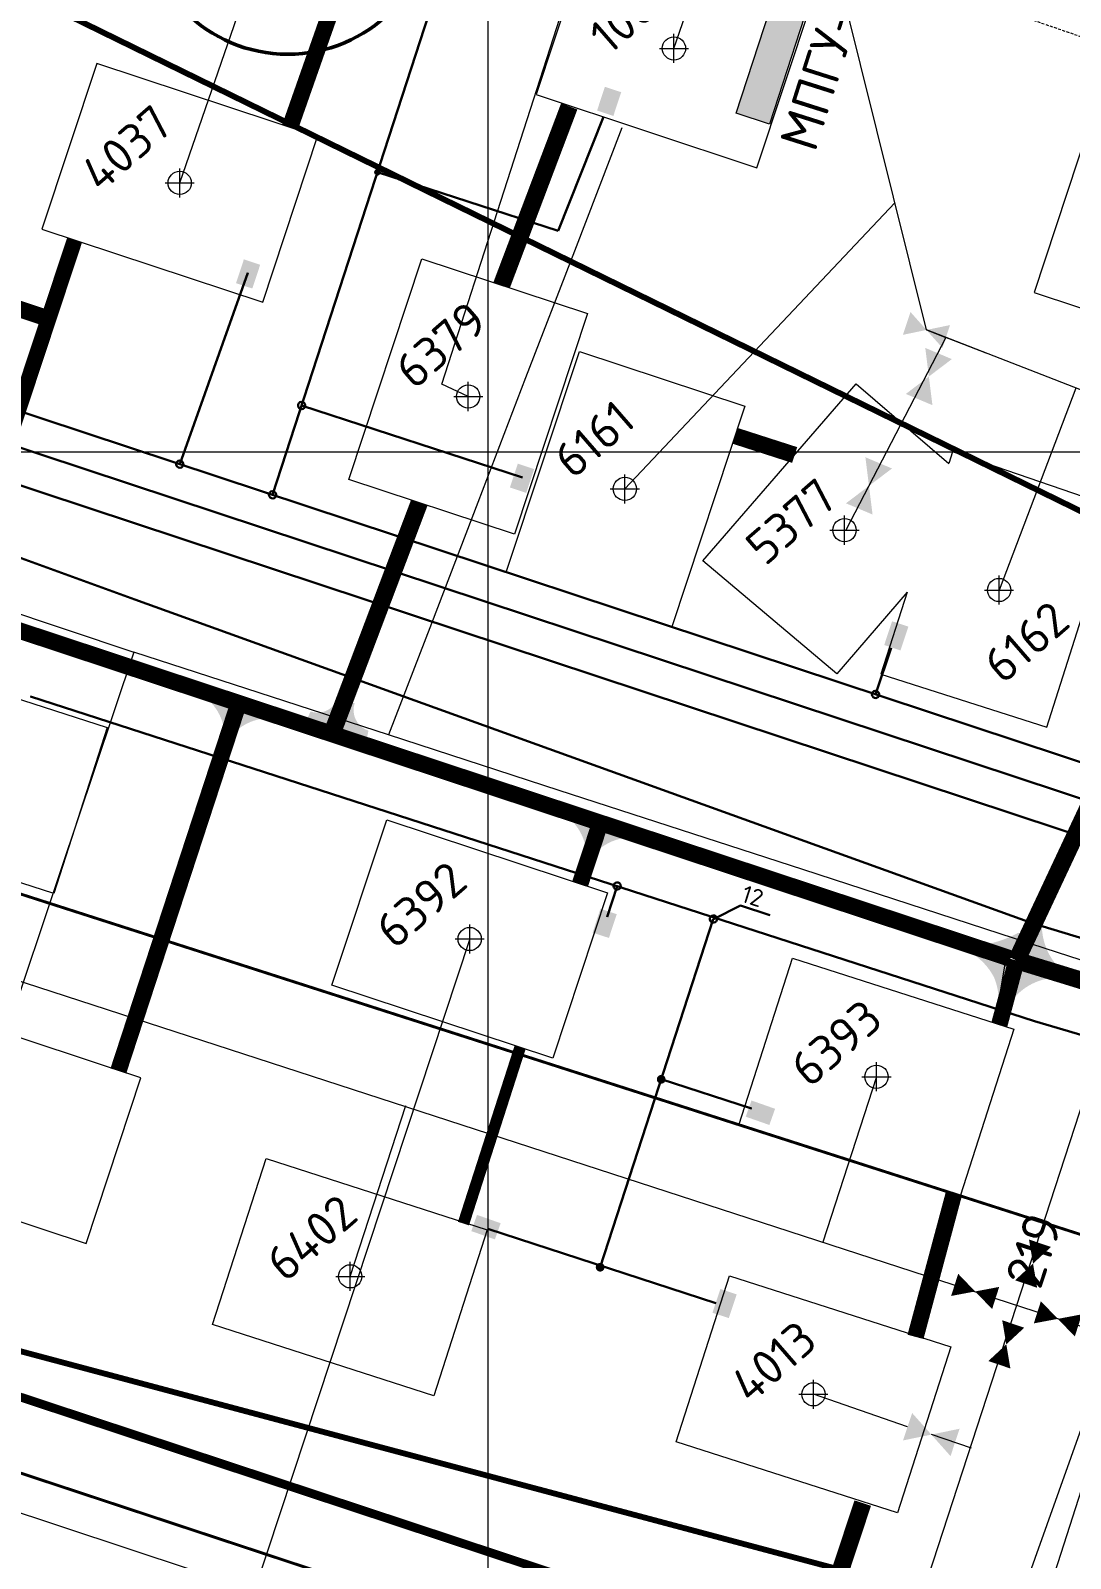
# Model space of a CAD drawing. Header units: millimetres. Extents: x 519 to 9564855, y -810 to 5021775.
# Drawn here: x 9524843 to 9525201, y 4999619 to 5000145 of the extents above; entities that cross this region are included whole.
import ezdxf

# ---------------------------------------------------------------- set-up
doc = ezdxf.new("R2010")
doc.units = ezdxf.units.MM
doc.header["$LTSCALE"] = 2
doc.header["$MEASUREMENT"] = 0
doc.header["$PDMODE"] = 2
doc.header["$PDSIZE"] = 5
for name, pattern in [('1', [0]), ('92051501$0$DASHED', [0.75, 0.5, -0.25]), ('92051501$0$GROUND1', [60, 50, -10]), ('92051501$0$GROUND2', [35, 25, -10]), ('DASHED2', [9.525, 6.35, -3.175])]:
    doc.linetypes.add(name, pattern=pattern)
for name, color, linetype in [('Existing roads', 41, 'Continuous'), ('GRID_PULKOVO', 7, 'Continuous'), ('new 100 wells', 131, 'Continuous'), ('OilColl&Flowlines', 3, 'Continuous'), ('ROAD_FIELD', 255, '92051501$0$GROUND2'), ('МГ-земельный участок', 7, 'Continuous'), ('Скважины  2018 года', 7, 'Continuous'), ('Скважины 2017г', 221, 'Continuous'), ('Скважины 2019г.', 241, 'Continuous'), ('Скважины на 2013 год.', 21, '1'), ('Скважины на 2014 год', 70, 'Continuous'), ('Скважины на 2015 год', 7, 'Continuous')]:
    doc.layers.add(name, color=color, linetype=linetype)
for name, color, linetype, lineweight in [('Stage 11.Object 2.Frame&Text', 26, 'Continuous', 53), ('WELLS(drilled after 2000y)', 6, 'Continuous', 40), ('Новый водовод', 5, 'g_122_vpr', 30), ('проект..газ', 40, 'Continuous', 30), ('Скважины на 2026', 222, 'Continuous', 50), ('Электро', 1, 'Continuous', 30), ('Электроснаб', 1, 'Continuous', 18), ('Электроснабжене', 1, 'Continuous', 18)]:
    doc.layers.add(name, color=color, linetype=linetype, lineweight=lineweight)
doc.styles.add('92051501$0$STANDARD', font='simplex.shx')
doc.styles.add('Elect', font='isocpeur.ttf')
doc.styles.add('Line_GUGK', font='')
doc.styles.get("Standard").update_dxf_attribs({"font": 'isocpeur.ttf', "width": 0.5})
doc.styles.get('Line_GUGK').set_extended_font_data('Bm431', italic=True)
doc.linetypes.add('g_122_vpr', pattern='A,2,-2,3,-0.6,["Впр",Line_GUGK,S=2,R=0,X=0,Y=-1],-6.4,3,-2,8,-2,8,-2,6', length=45)
doc.linetypes.add('GAS_LINE', pattern='A,0.5,-0.2,["G",92051501$0$STANDARD,S=0.1,R=0,X=-0.1,Y=-0.05],-0.05', length=0.75)
doc.linetypes.add('WTR_LINE', pattern='A,0.5,-0.2,["W",92051501$0$STANDARD,S=0.1,R=0,X=-0.1,Y=-0.05],-0.05', length=0.75)

# ---------------------------------------------------------------- blocks, each defined once
blk = doc.blocks.new('92051501$0$VALVE')
at = {"layer": 'OilColl&Flowlines'}
for points in [[(-5.97, -3.45), (-5.97, 3.45), (0, 0)], [(5.97, -3.45), (0, 0), (5.97, 3.45)]]:
    blk.add_solid(points, dxfattribs=at)

msp = doc.modelspace()

# ---------------------------------------------------------------- hatches: boundary and pattern name
at = {"linetype": 'ByBlock', "lineweight": 0, "ltscale": 80}
msp.add_hatch(color=1, dxfattribs=at).paths.add_polyline_path([(9525110.52856, 5000154.41395), (9525099.04367, 5000158.14562), (9525085.53325, 5000116.56484), (9525097.01815, 5000112.83317)])
at = {"layer": 'Existing roads', "linetype": 'ByBlock', "lineweight": 0}
h = msp.add_hatch(color=256, dxfattribs=at)
h.paths.add_polyline_path([(9524951.34718, 4999914.51155), (9524948.5018, 4999915.45303, -0.414213563), (9524939.02546, 4999910.68868), (9524937.77852, 4999907.96253), (9524948.05457, 4999904.5619)])
h.paths.add_polyline_path([(9524954.19807, 4999913.56824), (9524951.34718, 4999914.51155), (9524948.05457, 4999904.5619), (9524958.35749, 4999901.15239), (9524958.96243, 4999904.0919, -0.414213562)])
at = {"layer": 'Existing roads', "lineweight": 0}
h = msp.add_hatch(color=256, dxfattribs=at)
h.paths.add_polyline_path([(9524910.91209, 4999903.63287), (9524909.32485, 4999904.22963, 0.155118741), (9524904.7922, 4999913.76664), (9524913.34779, 4999911.0135)])
h.paths.add_polyline_path([(9524912.43779, 4999903.05924), (9524910.91209, 4999903.63287), (9524913.34779, 4999911.0135), (9524922.14373, 4999908.18302, 0.161550784)])
h = msp.add_hatch(color=256, dxfattribs=at)
h.paths.add_polyline_path([(9525035.44126, 4999862.56091), (9525033.85402, 4999863.15767, 0.155118741), (9525029.32137, 4999872.69468), (9525037.87697, 4999869.94154)])
h.paths.add_polyline_path([(9525036.96697, 4999861.98728), (9525035.44126, 4999862.56091), (9525037.87697, 4999869.94154), (9525046.6729, 4999867.11106, 0.161550784)])
at = {"layer": 'Existing roads', "linetype": 'ByBlock', "lineweight": 0}
h = msp.add_hatch(color=256, dxfattribs=at)
h.paths.add_polyline_path([(9525184.25164, 4999825.89115), (9525194.19602, 4999822.11447), (9525195.12444, 4999824.22013, -0.162554839), (9525190.71537, 4999836.94201)])
h.paths.add_polyline_path([(9525178.09331, 4999815.36241, -0.241101077), (9525193.29945, 4999820.08107), (9525194.19602, 4999822.11447), (9525184.25164, 4999825.89115)])
h = msp.add_hatch(color=256, dxfattribs=at)
h.paths.add_polyline_path([(9525180.67715, 4999826.80481), (9525184.41365, 4999833.92578), (9525182.56843, 4999834.53633, -0.13849005), (9525163.25308, 4999829.99447), (9525172.36309, 4999826.39613), (9525178.98216, 4999824.20569)])
h.paths.add_polyline_path([(9525177.28716, 4999821.60658), (9525178.76227, 4999823.86852), (9525172.36309, 4999826.39613), (9525166.78313, 4999828.24269, -0.22962465), (9525175.81332, 4999812.75302)])
at = {"layer": 'Existing roads', "lineweight": 0}
h = msp.add_hatch(color=256, dxfattribs=at)
h.paths.add_polyline_path([(9525186.55963, 4999821.91821), (9525183.76631, 4999822.95124), (9525171.53645, 4999826.55007), (9525165.81312, 4999827.88769, -0.22962465), (9525176.19883, 4999813.27224), (9525181.17428, 4999812.10962, -0.06872565), (9525185.22701, 4999815.72581), (9525185.11857, 4999815.75115)])
h.paths.add_polyline_path([(9525194.42769, 4999819.00841), (9525186.55963, 4999821.91821), (9525185.11857, 4999815.75115), (9525185.22701, 4999815.72581, -0.124944049)])
at = {"layer": 'Электро'}
for points in [[(9525037.63337, 5000117.50459), (9525043.2456, 5000115.6476), (9525045.95283, 5000123.82946), (9525040.34059, 5000125.68645)], [(9524913.37612, 5000058.11005), (9524918.98835, 5000056.25306), (9524921.69558, 5000064.43492), (9524916.08335, 5000066.2919)], [(9525007.65465, 4999987.79185), (9525013.26688, 4999985.93487), (9525015.97411, 4999994.11673), (9525010.36188, 4999995.97371)], [(9525136.46619, 4999933.56848), (9525142.07842, 4999931.71149), (9525144.78565, 4999939.89335), (9525139.17342, 4999941.75034)], [(9525077.37594, 4999703.77478), (9525082.98817, 4999701.91779), (9525085.6954, 4999710.09965), (9525080.08317, 4999711.95664)]]:
    msp.add_hatch(color=256, dxfattribs=at).paths.add_polyline_path(points)
at = {"layer": 'Электро', "ltscale": 0.5}
for points in [[(9525036.10318, 4999834.61348), (9525041.71542, 4999832.75649), (9525044.42265, 4999840.93835), (9525038.81041, 4999842.79534)], [(9525096.94357, 4999768.38849), (9525098.90856, 4999773.96382), (9525090.7805, 4999776.82851), (9525088.8155, 4999771.25318)], [(9525002.4816, 4999729.0115), (9525004.44659, 4999734.58684), (9524996.31853, 4999737.45152), (9524994.35354, 4999731.87619)]]:
    msp.add_hatch(color=256, dxfattribs=at).paths.add_polyline_path(points)
at = {"layer": 'Электроснаб', "linetype": 'ByBlock', "lineweight": 0}
for points in [[(9525037.63337, 5000117.50459), (9525043.2456, 5000115.6476), (9525045.95283, 5000123.82946), (9525040.34059, 5000125.68645)], [(9524913.37612, 5000058.11005), (9524918.98835, 5000056.25306), (9524921.69558, 5000064.43492), (9524916.08335, 5000066.2919)], [(9525007.65465, 4999987.79185), (9525013.26688, 4999985.93487), (9525015.97411, 4999994.11673), (9525010.36188, 4999995.97371)], [(9525136.46619, 4999933.56848), (9525142.07842, 4999931.71149), (9525144.78565, 4999939.89335), (9525139.17342, 4999941.75034)], [(9525077.37594, 4999703.77478), (9525082.98817, 4999701.91779), (9525085.6954, 4999710.09965), (9525080.08317, 4999711.95664)]]:
    msp.add_hatch(color=1, dxfattribs=at).paths.add_polyline_path(points)
at = {"layer": 'Электроснаб', "linetype": 'ByBlock', "lineweight": 0, "ltscale": 0.5}
for points in [[(9525036.10318, 4999834.61348), (9525041.71542, 4999832.75649), (9525044.42265, 4999840.93835), (9525038.81041, 4999842.79534)], [(9525096.94357, 4999768.38849), (9525098.90856, 4999773.96382), (9525090.7805, 4999776.82851), (9525088.8155, 4999771.25318)], [(9525002.4816, 4999729.0115), (9525004.44659, 4999734.58684), (9524996.31853, 4999737.45152), (9524994.35354, 4999731.87619)]]:
    msp.add_hatch(color=1, dxfattribs=at).paths.add_polyline_path(points)
at = {"layer": 'Электроснабжене', "linetype": 'ByBlock', "lineweight": 0}
for points in [[(9525037.63337, 5000117.50459), (9525043.2456, 5000115.6476), (9525045.95283, 5000123.82946), (9525040.34059, 5000125.68645)], [(9524913.37612, 5000058.11005), (9524918.98835, 5000056.25306), (9524921.69558, 5000064.43492), (9524916.08335, 5000066.2919)], [(9525007.65465, 4999987.79185), (9525013.26688, 4999985.93487), (9525015.97411, 4999994.11673), (9525010.36188, 4999995.97371)], [(9525136.46619, 4999933.56848), (9525142.07842, 4999931.71149), (9525144.78565, 4999939.89335), (9525139.17342, 4999941.75034)], [(9525077.37594, 4999703.77478), (9525082.98817, 4999701.91779), (9525085.6954, 4999710.09965), (9525080.08317, 4999711.95664)]]:
    msp.add_hatch(color=1, dxfattribs=at).paths.add_polyline_path(points)
at = {"layer": 'Электроснабжене', "linetype": 'ByBlock', "lineweight": 0, "ltscale": 0.5}
for points in [[(9525036.10318, 4999834.61348), (9525041.71542, 4999832.75649), (9525044.42265, 4999840.93835), (9525038.81041, 4999842.79534)], [(9525096.94357, 4999768.38849), (9525098.90856, 4999773.96382), (9525090.7805, 4999776.82851), (9525088.8155, 4999771.25318)], [(9525002.4816, 4999729.0115), (9525004.44659, 4999734.58684), (9524996.31853, 4999737.45152), (9524994.35354, 4999731.87619)]]:
    msp.add_hatch(color=1, dxfattribs=at).paths.add_polyline_path(points)

# ---------------------------------------------------------------- linework, layer by layer
at = {"color": 4, "linetype": 'GAS_LINE', "lineweight": 0, "ltscale": 20}
for p, q in [((9525046.177, 5000111.508, 0.66), (9525029.825, 5000069.168, 0.444)), ((9525029.825, 5000069.168, 0.444), (9525013.056, 5000025.551, 0.406)), ((9525013.056, 5000025.551, 0.406), (9524996.645, 4999982.587, -0.662)), ((9524996.645, 4999982.587, -0.662), (9524980.704, 4999940.945, -0.629)), ((9524980.704, 4999940.945, -0.629), (9524965.901, 4999902.616, 0.73)), ((9524878.245, 4999931.06, 0.399), (9524864.79, 4999891.047, 0.27)), ((9524921.291, 4999917.087, 0.732), (9524878.245, 4999931.06, 0.399)), ((9524965.901, 4999902.616, 0.73), (9524921.291, 4999917.087, 0.732)), ((9525024.625, 4999883.548, 0.395), (9524965.901, 4999902.616, 0.73)), ((9524864.79, 4999891.047, 0.27), (9524852.965, 4999855.849, 0.506)), ((9525108.488, 4999856.28, 0.077), (9525024.625, 4999883.548, 0.395)), ((9524852.965, 4999855.849, 0.506), (9524834.463, 4999800.585, 0.82)), ((9525191.816, 4999829.139, 0.173), (9525108.488, 4999856.28, 0.077)), ((9525248.628, 4999810.696, 0.787), (9525191.816, 4999829.139, 0.173))]:
    msp.add_line(p, q, dxfattribs=at)
at = {"color": 1, "linetype": 'ByBlock', "lineweight": 0, "ltscale": 80}
msp.add_lwpolyline([(9525110.52856, 5000154.41395), (9525097.01815, 5000112.83317), (9525085.53325, 5000116.56484), (9525099.04367, 5000158.14562)], close=True, dxfattribs=at)
at = {"layer": 'Existing roads', "lineweight": 0}
for p, q in [((9525243.64271, 4999949.35332), (9525196.8353, 4999860.71141)), ((9525177.83273, 4999823.03578), (9525181.22272, 4999828.23401))]:
    msp.add_line(p, q, dxfattribs=at)
at = {"layer": 'Existing roads', "linetype": 'ByBlock', "lineweight": 0}
for p, q in [((9525181.22272, 4999828.23401), (9525177.83273, 4999823.03578)), ((9525177.83273, 4999823.03578), (9525176.35889, 4999814.18222))]:
    msp.add_line(p, q, dxfattribs=at)
at = {"layer": 'Existing roads', "lineweight": 0, "const_width": 5.7, "flags": 128}
for points in [[(9524949.22279, 5000160.96633), (9524931.92419, 5000111.66373)], [(9525179.39941, 4999825.82765), (9524430.61292, 5000073.65214)], [(9524794.60387, 5000063.83081), (9524848.86974, 5000045.87989)], [(9524872.87732, 4999786.98292), (9524914.2959, 4999913.56848)], [(9525038.75015, 4999872.37808), (9525031.828, 4999851.44839)], [(9525182, 4999825), (9525176.07198, 4999802.91888)], [(9525160.49633, 4999744.90156), (9525147.22776, 4999695.47783)]]:
    msp.add_lwpolyline(points, dxfattribs=at)
at = {"layer": 'Existing roads', "linetype": 'ByBlock', "lineweight": 0, "flags": 128}
for points, const_width in [([(9525004.78567, 5000057.41987), (9525028.0593, 5000118.93696)], 6), ([(9525084.94494, 5000005.62735), (9525105.64604, 4999998.95895)], 5.7), ([(9524946.34913, 4999902.95988), (9524976.4651, 4999982.5627)], 6), ([(9525182, 4999825), (9525240.98985, 4999950.75416)], 6), ([(9525182, 4999825), (9525417.10079, 4999752.88457)], 6), ([(9525129.07201, 4999638.26093), (9525007.002, 4999269.33741)], 6)]:
    msp.add_lwpolyline(points, dxfattribs=dict(at, const_width=const_width))
at = {"layer": 'Existing roads', "lineweight": 0, "const_width": 5.4}
msp.add_lwpolyline([(9524857.82907, 5000072.95615), (9524815.86818, 4999946.14492)], dxfattribs=at)
at = {"layer": 'GRID_PULKOVO', "lineweight": 0}
for p, q in [((9525000, 5011000), (9525000, 4992000)), ((9519000, 5000000), (9533000, 5000000))]:
    msp.add_line(p, q, dxfattribs=at)
at = {"layer": 'new 100 wells', "color": 0, "linetype": 'ByBlock', "lineweight": 0}
for points in [[(9524846.58202, 5000076.67759), (9524922.56254, 5000051.53701), (9524941.41798, 5000108.52241), (9524865.43745, 5000133.66299)], [(9524785.78202, 4999752.77759), (9524861.76254, 4999727.63701), (9524880.61798, 4999784.62241), (9524804.63745, 4999809.76299)]]:
    msp.add_lwpolyline(points, close=True, dxfattribs=at)
msp.add_circle((9524894, 5000092.6), 4, dxfattribs=at)
at = {"layer": 'new 100 wells', "color": 0, "linetype": 'ByBlock', "lineweight": 0, "ltscale": 80}
msp.add_point((9524894, 5000092.6), dxfattribs=at)
at = {"layer": 'OilColl&Flowlines', "lineweight": 0}
for p, q in [((9524894, 5000092.6), (9524942.04012, 5000231.98889)), ((9524984.18017, 5000023.36885), (9525040.84932, 5000199.21895)), ((9525111.75628, 4999544.61351), (9524175.86766, 4999854.2821))]:
    msp.add_line(p, q, dxfattribs=at)
at = {"layer": 'OilColl&Flowlines', "color": 3, "linetype": '92051501$0$DASHED', "lineweight": 0}
msp.add_line((9524941.01392, 5000233.60713), (9525327.26151, 5000100.56461), dxfattribs=at)
at = {"layer": 'OilColl&Flowlines', "linetype": 'ByBlock', "lineweight": 0}
for p, q in [((9525064.1, 5000138.9), (9525079.8174, 5000184.50421)), ((9525151, 5000042), (9525119, 5000171)), ((9525265.83318, 4999997.39538), (9525151, 5000042)), ((9525151, 5000042), (9525157.71147, 5000039.39307)), ((9525151, 5000042), (9525171.41407, 5000034.07057)), ((9525157.71147, 5000039.39307), (9525123.30572, 4999973.07143)), ((9524993.3, 5000019.1), (9524984.18017, 5000023.36885)), ((9525202.40111, 5000021.96783), (9525176, 4999952.5)), ((9525240.58804, 4999886.26966, 0), (9525121.53092, 4999520.7496)), ((9525144.51601, 4999664.54746), (9525112.1, 4999675.7)), ((9525166.45129, 4999657.2157), (9525152.68135, 4999661.84569))]:
    msp.add_line(p, q, dxfattribs=at)
at = {"layer": 'OilColl&Flowlines', "color": 82, "lineweight": 0}
msp.add_line((9524626.5957, 4999886.98255), (9525895.68308, 4999474.31651), dxfattribs=at)
at = {"layer": 'OilColl&Flowlines', "color": 3, "lineweight": 0}
msp.add_line((9524626.5957, 4999886.98255), (9525895.68308, 4999474.31651), dxfattribs=at)
at = {"layer": 'OilColl&Flowlines', "color": 6, "linetype": 'ByBlock', "lineweight": 0}
for points in [[(9525190.0708, 4999727.69646, 8, 0, 0), (9525187.69029, 4999720.68462, 0, 8, 0), (9525185.30795, 4999713.66736, 8, 8, 0)], [(9525180.86637, 4999699.9045, 8, 0, 0), (9525178.48586, 4999692.89266, 0, 8, 0), (9525176.10352, 4999685.8754, 8, 8, 0)]]:
    msp.add_lwpolyline(points, format="xyseb", dxfattribs=at)
at = {"layer": 'OilColl&Flowlines', "color": 3, "linetype": 'ByBlock', "lineweight": 0}
for points in [[(9525190.0708, 4999727.69646, 8, 0, 0), (9525187.69029, 4999720.68462, 0, 8, 0), (9525185.30795, 4999713.66736, 8, 8, 0)], [(9525180.86637, 4999699.9045, 8, 0, 0), (9525178.48586, 4999692.89266, 0, 8, 0), (9525176.10352, 4999685.8754, 8, 8, 0)]]:
    msp.add_lwpolyline(points, format="xyseb", dxfattribs=at)
at = {"layer": 'OilColl&Flowlines', "color": 6, "lineweight": 0}
for points in [[(9525174.8195, 4999708.85171, 8, 0, 0), (9525167.76607, 4999711.10601, 0, 8, 0), (9525160.70719, 4999713.36206, 8, 8, 0)], [(9525203.2798, 4999699.41838, 8, 0, 0), (9525196.22637, 4999701.67269, 0, 8, 0), (9525189.16749, 4999703.92874, 8, 8, 0)]]:
    msp.add_lwpolyline(points, format="xyseb", dxfattribs=at)
at = {"layer": 'OilColl&Flowlines', "color": 3, "lineweight": 0}
for points in [[(9525174.8195, 4999708.85171, 8, 0, 0), (9525167.76607, 4999711.10601, 0, 8, 0), (9525160.70719, 4999713.36206, 8, 8, 0)], [(9525203.2798, 4999699.41838, 8, 0, 0), (9525196.22637, 4999701.67269, 0, 8, 0), (9525189.16749, 4999703.92874, 8, 8, 0)]]:
    msp.add_lwpolyline(points, format="xyseb", dxfattribs=at)
at = {"layer": 'OilColl&Flowlines', "lineweight": 0}
for points in [[(9525150.59433, 5000035.82689), (9525159.74407, 5000031.96528), (9525151.82495, 5000025.97218)], [(9525143.90583, 5000019.97907), (9525151.82495, 5000025.97218), (9525153.05557, 5000016.11746)], [(9525129.99422, 4999998.1913), (9525139.14397, 4999994.32969), (9525131.22484, 4999988.33658)], [(9525123.30572, 4999982.34348), (9525131.22484, 4999988.33658), (9525132.45547, 4999978.48187)]]:
    msp.add_solid(points, dxfattribs=at)
at = {"layer": 'OilColl&Flowlines', "linetype": 'ByBlock', "lineweight": 0}
for points in [[(9525142.95614, 4999659.83319), (9525146.07587, 4999669.26172), (9525152.68135, 4999661.84569)], [(9525159.28683, 4999654.42966), (9525152.68135, 4999661.84569), (9525162.40656, 4999663.85819)]]:
    msp.add_solid(points, dxfattribs=at)
at = {"layer": 'ROAD_FIELD', "linetype": '92051501$0$GROUND1', "lineweight": 0}
msp.add_lwpolyline([(9523677.33764, 4995814.53179), (9523779.5692, 4996012.42397), (9523991.837, 4996331.555), (9524095.437, 4996504.555), (9524346.537, 4996948.955), (9524458.337, 4997198.555), (9524536.637, 4997429.155), (9524631.237, 4997756.455), (9524742.837, 4998101.955), (9524802.21631, 4998263.4501), (9524977.31895, 4998658.98382), (9525070.237, 4998931.055), (9525201.337, 4999233.755), (9525235.8427, 4999319.26134), (9525202.937, 4999426.855), (9525184.737, 4999499.955), (9525171.237, 4999571.455), (9525219.837, 4999707.255), (9525214.6934, 4999831.36774)], dxfattribs=at)
at = {"layer": 'WELLS(drilled after 2000y)', "color": 0, "linetype": 'ByBlock', "lineweight": 0}
for p, q in [((9525074.07953, 4999962.54981), (9525126.86765, 5000023.43618)), ((9525126.86765, 5000023.43618), (9525158.70052, 4999996.0538)), ((9525144.38934, 4999951.76192), (9525120.18195, 4999923.62008))]:
    msp.add_line(p, q, dxfattribs=at)
at = {"layer": 'WELLS(drilled after 2000y)', "color": 0, "linetype": 'ByBlock', "lineweight": 0, "ltscale": 50}
msp.add_line((9525120.18195, 4999923.62008), (9525074.07953, 4999962.54981), dxfattribs=at)
at = {"layer": 'WELLS(drilled after 2000y)', "color": 0, "linetype": 'ByBlock', "lineweight": 0}
msp.add_lwpolyline([(9525016.68539, 5000122.97759), (9525092.66591, 5000097.83701), (9525111.52135, 5000154.82241), (9525035.54082, 5000179.96299)], close=True, dxfattribs=at)
at = {"layer": 'WELLS(drilled after 2000y)', "color": 0, "linetype": 'ByBlock', "lineweight": 0, "ltscale": 5}
msp.add_lwpolyline([(9525159.36813, 4999692.01215), (9525140.99912, 4999634.89316), (9525064.84046, 4999659.38517), (9525083.20947, 4999716.50416), (9525159.36813, 4999692.01215)], dxfattribs=at)
at = {"layer": 'WELLS(drilled after 2000y)', "color": 0, "linetype": 'ByBlock', "lineweight": 0}
for centre in [(9525064.1, 5000138.9), (9525122.8, 4999973.1), (9525112.1, 4999675.7)]:
    msp.add_circle(centre, 4, dxfattribs=at)
at = {"layer": 'WELLS(drilled after 2000y)', "color": 0, "linetype": 'ByBlock', "lineweight": 0, "ltscale": 80}
for p in [(9525064.1, 5000138.9), (9525122.8, 4999973.1), (9525112.1, 4999675.7)]:
    msp.add_point(p, dxfattribs=at)
at = {"layer": 'МГ-земельный участок', "color": 0, "linetype": 'DASHED2', "lineweight": 25, "ltscale": 5, "const_width": 2}
msp.add_lwpolyline([(9522167.80801, 4999999.48247), (9521654, 5002362), (9522840, 5002532), (9525642, 5002155), (9528521, 5002235), (9531281, 5003464), (9533105, 5001043), (9546614, 4998215), (9544978, 4995525), (9543652, 4996420), (9539605, 4995735), (9529554.6705, 4998798.09585), (9529554.71722, 4998845.23995), (9529525.402, 4998845.269), (9529525.36994, 4998882.97318), (9529309.91997, 4998882.84552), (9526935, 5000017), (9526935, 4999132), (9522906, 5001105), (9522683.367, 5000265.06642), (9522496, 5000315)], close=True, dxfattribs=at)
at = {"layer": 'МГ-земельный участок', "color": 34, "linetype": 'DASHED2', "lineweight": 25, "ltscale": 5, "const_width": 2}
msp.add_lwpolyline([(9522271, 4999525), (9527884, 4997830), (9530104, 4997995), (9529358.40073, 4998522.43877), (9528467.29836, 4998113.15535), (9526935, 4999132), (9522496, 5000315), (9522167.80801, 4999999.48247)], close=True, dxfattribs=at)
at = {"layer": 'Новый водовод', "color": 5, "linetype": 'WTR_LINE', "lineweight": 0, "ltscale": 40}
for points, const_width in [([(9524314.11, 5000356), (9524162.76, 4999898.57), (9526008.05, 4999288)], 3), ([(9524624.28, 4999719.73), (9525832.5, 4999319.95), (9525840.3, 4999343.5), (9525894.08637, 4999509.06696), (9524678.78862, 4999899.41686)], 1)]:
    msp.add_lwpolyline(points, dxfattribs=dict(at, const_width=const_width))
at = {"layer": 'проект..газ', "color": 4, "linetype": 'GAS_LINE', "lineweight": 0, "ltscale": 20}
msp.add_line((9524161.812, 5000171.111, -0.133), (9524878.245, 4999931.06, 0.399), dxfattribs=at)
at = {"layer": 'Скважины  2018 года', "color": 3, "lineweight": 0, "ltscale": 5}
msp.add_line((9524952.7, 4999716.3), (9524971.8079, 4999775.06326), dxfattribs=at)
at = {"layer": 'Скважины  2018 года', "color": 0, "linetype": 'ByBlock', "lineweight": 0}
msp.add_lwpolyline([(9524999.86813, 4999732.31215), (9524981.49912, 4999675.19316), (9524905.34046, 4999699.68517), (9524923.70947, 4999756.80416), (9524999.86813, 4999732.31215)], dxfattribs=at)
msp.add_circle((9524952.7, 4999716.3), 4, dxfattribs=at)
at = {"layer": 'Скважины 2017г', "color": 0, "linetype": 'ByBlock', "lineweight": 0}
msp.add_lwpolyline([(9525286.76813, 4999637.61215), (9525268.39912, 4999580.49316), (9525192.24046, 4999604.98517), (9525210.60947, 4999662.10416), (9525286.76813, 4999637.61215)], dxfattribs=at)
at = {"layer": 'Скважины 2019г.', "color": 0, "linetype": 'ByBlock', "lineweight": 0}
msp.add_lwpolyline([(9524869.06813, 4999905.21215), (9524850.69912, 4999848.09316), (9524774.54046, 4999872.58517), (9524792.90947, 4999929.70416), (9524869.06813, 4999905.21215)], dxfattribs=at)
msp.add_point((9524952.7, 4999716.3), dxfattribs=at)
at = {"layer": 'Скважины на 2013 год.', "color": 3, "linetype": 'ByBlock', "lineweight": 0, "ltscale": 5}
for p, q in [((9525140.13615, 5000085.79488), (9525047.2, 4999987.3)), ((9524993.8, 4999832.4), (9524919.69099, 4999608.14543))]:
    msp.add_line(p, q, dxfattribs=at)
at = {"layer": 'Скважины на 2014 год', "color": 0, "linetype": 'ByBlock', "lineweight": 0}
for points in [[(9525213.15657, 5000109.80519), (9525206.93745, 5000111.86299), (9525188.08202, 5000054.87759), (9525264.06255, 5000029.73701), (9525264.74343, 5000031.79481)], [(9525009.22241, 4999971.68202), (9524952.23701, 4999990.53745), (9524977.37759, 5000066.51798), (9525034.36299, 5000047.66255), (9525009.22241, 4999971.68202)], [(9524946.38202, 4999816.47759), (9524965.23745, 4999873.46299), (9525041.21798, 4999848.32241), (9525022.36255, 4999791.33701), (9524946.38202, 4999816.47759)]]:
    msp.add_lwpolyline(points, dxfattribs=at)
at = {"layer": 'Скважины на 2014 год', "color": 9, "linetype": 'ByBlock', "lineweight": 0, "ltscale": 5, "const_width": 4}
msp.add_lwpolyline([(9525011.14444, 4999795.06789), (9524991.65608, 4999734.46822)], dxfattribs=at)
at = {"layer": 'Скважины на 2014 год', "color": 0, "linetype": 'ByBlock', "lineweight": 0}
for centre in [(9524993.3, 5000019.1), (9524993.8, 4999832.4)]:
    msp.add_circle(centre, 4, dxfattribs=at)
for p in [(9524993.3, 5000019.1), (9524993.8, 4999832.4)]:
    msp.add_point(p, dxfattribs=at)
at = {"layer": 'Скважины на 2015 год', "color": 3, "linetype": 'ByBlock', "lineweight": 0, "ltscale": 5}
msp.add_line((9525133.8, 4999785), (9525115.28986, 4999728.07507), dxfattribs=at)
at = {"layer": 'Скважины на 2015 год', "color": 1, "lineweight": 0}
msp.add_line((9525068.91278, 4999781.16271, 0), (9525090.77438, 4999774.05744), dxfattribs=at)
at = {"layer": 'Скважины на 2015 год', "color": 0, "linetype": 'ByBlock', "lineweight": 0}
for points in [[(9525063.38767, 4999939.77989), (9525006.40228, 4999958.63533), (9525031.54286, 5000034.61585), (9525088.52825, 5000015.76042), (9525063.38767, 4999939.77989)], [(9525144.38934, 4999951.76192), (9525135.25985, 4999923.50693), (9525192.42102, 4999905.26958), (9525216.43453, 4999980.62467), (9525159.97558, 5000000), (9525158.70052, 4999996.0538)], [(9525181.06813, 4999801.31215), (9525162.69912, 4999744.19316), (9525086.54046, 4999768.68517), (9525104.90947, 4999825.80416), (9525181.06813, 4999801.31215)]]:
    msp.add_lwpolyline(points, dxfattribs=at)
for centre in [(9525047.2, 4999987.3), (9525176, 4999952.5), (9525133.8, 4999785)]:
    msp.add_circle(centre, 4, dxfattribs=at)
for p in [(9525047.2, 4999987.3), (9525176, 4999952.5), (9525133.8, 4999785)]:
    msp.add_point(p, dxfattribs=at)
at = {"layer": 'Скважины на 2026', "linetype": 'ByBlock', "ltscale": 50}
msp.add_circle((9524931.2, 5000186.9), 50, dxfattribs=at)
at = {"layer": 'Электро', "ltscale": 0.5}
for p, q in [((9524981.36355, 5000155.72967), (9524925.97271, 4999985.25421)), ((9525039.90298, 5000115.29531, 0), (9525024.28035, 5000076.0568, 0)), ((9525024.28035, 5000076.0568, 0), (9524962.04647, 5000096.27781)), ((9524483.4056, 5000092.83743, 0), (9524878.59562, 4999949.22961, 0.00004)), ((9524602.66228, 5000092.21949, 0), (9525437.77472, 4999815.92763, 0)), ((9524589.433, 5000084.07001, 0), (9525441.05321, 4999802.28432, 0)), ((9524576.08184, 5000075.55991, 0), (9525444.09517, 4999788.28582, 0)), ((9524917.4059, 5000061.70189, 0), (9524894.01013, 4999995.81575, 0)), ((9525012.01344, 4999991.27893), (9524935.95949, 5000015.99036)), ((9524878.59562, 4999949.22961, 0.00004), (9525187.39154, 4999837.88947, 0)), ((9525133.49869, 4999916.57332, 0), (9525138.87968, 4999932.60702, 0)), ((9525188.22956, 4999804.17133, 0), (9524842.69696, 4999915.81866, 0)), ((9525041.08928, 4999840.08043, 0), (9525044.52665, 4999850.60413, 0)), ((9525077.62808, 4999839.24981, 0), (9525038.70123, 4999719.44528, 0)), ((9525077.62808, 4999839.24981, 0), (9525038.70123, 4999719.44528, 0)), ((9525187.39154, 4999837.88947, 0), (9525441.49271, 4999759.67708, 0)), ((9525439.09397, 4999729.31102, 0), (9525188.22956, 4999804.17133, 0)), ((9525439.09397, 4999729.31102, 0), (9525188.22956, 4999804.17133, 0)), ((9525059.71049, 4999784.10511, 0), (9525090.77438, 4999774.05744)), ((9525000, 4999732.65208), (9525078.54824, 4999707.12332))]:
    msp.add_line(p, q, dxfattribs=at)
at = {"layer": 'Электро'}
for p, q in [((9525077.68249, 4999839.27655, 0), (9525087.04268, 4999843.87705)), ((9525087.04268, 4999843.87705), (9525097.12413, 4999840.60138))]:
    msp.add_line(p, q, dxfattribs=at)
at = {"layer": 'Электро', "ltscale": 0.5, "const_width": 1.5, "elevation": 0}
for points in [[(9525058.99719, 4999784.33687, 1), (9525060.42378, 4999783.87335, 1)], [(9525037.98794, 4999719.67704, 1), (9525039.41452, 4999719.21351, 1)]]:
    msp.add_lwpolyline(points, format="xyb", close=True, dxfattribs=at)
at = {"layer": 'Электро'}
for centre, radius, start, end in [((9524962.04647, 5000096.27781), 0.75, 162, 342), ((9524962.04647, 5000096.27781), 0.75, 342, 162), ((9524935.95949, 5000015.99036), 1.25, 162, 342), ((9524935.95949, 5000015.99036), 1.25, 342, 162), ((9524894.01429, 4999995.82746, 0), 1.25, 162, 342), ((9524894.01429, 4999995.82746, 0), 1.25, 342, 162), ((9524925.97271, 4999985.25421), 1.25, 162, 342), ((9524925.97271, 4999985.25421), 1.25, 342, 162), ((9525044.53974, 4999850.64422, 0), 1.25, 162, 342), ((9525044.53974, 4999850.64422, 0), 1.25, 342, 162), ((9525077.68249, 4999839.27655, 0), 1.25, 162, 342), ((9525077.68249, 4999839.27655, 0), 1.25, 342, 162)]:
    msp.add_arc(centre, radius, start, end, dxfattribs=at)
at = {"layer": 'Электро', "ltscale": 25}
for start, end in [(162, 342), (342, 162)]:
    msp.add_arc((9525133.49869, 4999916.57332, 0), 1.25, start, end, dxfattribs=at)
at = {"layer": 'Электроснаб', "color": 1, "linetype": 'ByBlock', "lineweight": 0, "ltscale": 0.5}
for p, q in [((9524981.36355, 5000155.72967), (9524925.97271, 4999985.25421)), ((9525039.90298, 5000115.29531, 0), (9525024.28035, 5000076.0568, 0)), ((9525024.28035, 5000076.0568, 0), (9524962.04647, 5000096.27781)), ((9524483.4056, 5000092.83743, 0), (9524878.59562, 4999949.22961, 0.00004)), ((9524602.66228, 5000092.21949, 0), (9525437.77472, 4999815.92763, 0)), ((9524589.433, 5000084.07001, 0), (9525441.05321, 4999802.28432, 0)), ((9524576.08184, 5000075.55991, 0), (9525444.09517, 4999788.28582, 0)), ((9524917.4059, 5000061.70189, 0), (9524894.01013, 4999995.81575, 0)), ((9525012.01344, 4999991.27893), (9524935.95949, 5000015.99036)), ((9524878.59562, 4999949.22961, 0.00004), (9525187.39154, 4999837.88947, 0)), ((9525133.49869, 4999916.57332, 0), (9525138.87968, 4999932.60702, 0)), ((9525188.22956, 4999804.17133, 0), (9524842.69696, 4999915.81866, 0)), ((9525041.08928, 4999840.08043, 0), (9525044.52665, 4999850.60413, 0)), ((9525077.62808, 4999839.24981, 0), (9525038.70123, 4999719.44528, 0)), ((9525077.62808, 4999839.24981, 0), (9525038.70123, 4999719.44528, 0)), ((9525187.39154, 4999837.88947, 0), (9525441.49271, 4999759.67708, 0)), ((9525439.09397, 4999729.31102, 0), (9525188.22956, 4999804.17133, 0)), ((9525439.09397, 4999729.31102, 0), (9525188.22956, 4999804.17133, 0)), ((9525059.71049, 4999784.10511, 0), (9525090.77438, 4999774.05744)), ((9525000, 4999732.65208), (9525078.54824, 4999707.12332))]:
    msp.add_line(p, q, dxfattribs=at)
at = {"layer": 'Электроснаб', "color": 1, "linetype": 'ByBlock', "lineweight": 0}
for p, q in [((9525077.68249, 4999839.27655, 0), (9525087.04268, 4999843.87705)), ((9525087.04268, 4999843.87705), (9525097.12413, 4999840.60138))]:
    msp.add_line(p, q, dxfattribs=at)
at = {"layer": 'Электроснаб', "color": 1, "linetype": 'ByBlock', "lineweight": 0, "ltscale": 0.5, "const_width": 1.5, "elevation": 0}
for points in [[(9525058.99719, 4999784.33687, 1), (9525060.42378, 4999783.87335, 1)], [(9525037.98794, 4999719.67704, 1), (9525039.41452, 4999719.21351, 1)]]:
    msp.add_lwpolyline(points, format="xyb", close=True, dxfattribs=at)
at = {"layer": 'Электроснаб', "color": 1, "linetype": 'ByBlock', "lineweight": 0}
for centre, radius, start, end in [((9524962.04647, 5000096.27781), 0.75, 162, 342), ((9524962.04647, 5000096.27781), 0.75, 342, 162), ((9524935.95949, 5000015.99036), 1.25, 162, 342), ((9524935.95949, 5000015.99036), 1.25, 342, 162), ((9524894.01429, 4999995.82746, 0), 1.25, 162, 342), ((9524894.01429, 4999995.82746, 0), 1.25, 342, 162), ((9524925.97271, 4999985.25421), 1.25, 162, 342), ((9524925.97271, 4999985.25421), 1.25, 342, 162), ((9525044.53974, 4999850.64422, 0), 1.25, 162, 342), ((9525044.53974, 4999850.64422, 0), 1.25, 342, 162), ((9525077.68249, 4999839.27655, 0), 1.25, 162, 342), ((9525077.68249, 4999839.27655, 0), 1.25, 342, 162)]:
    msp.add_arc(centre, radius, start, end, dxfattribs=at)
at = {"layer": 'Электроснаб', "color": 1, "linetype": 'ByBlock', "lineweight": 0, "ltscale": 25}
for start, end in [(162, 342), (342, 162)]:
    msp.add_arc((9525133.49869, 4999916.57332, 0), 1.25, start, end, dxfattribs=at)
at = {"layer": 'Электроснабжене', "color": 1, "linetype": 'ByBlock', "lineweight": 0, "ltscale": 0.5}
for p, q in [((9524981.36355, 5000155.72967), (9524925.97271, 4999985.25421)), ((9525039.90298, 5000115.29531, 0), (9525024.28035, 5000076.0568, 0)), ((9525024.28035, 5000076.0568, 0), (9524962.04647, 5000096.27781)), ((9524483.4056, 5000092.83743, 0), (9524878.59562, 4999949.22961, 0.00004)), ((9524602.66228, 5000092.21949, 0), (9525437.77472, 4999815.92763, 0)), ((9524589.433, 5000084.07001, 0), (9525441.05321, 4999802.28432, 0)), ((9524576.08184, 5000075.55991, 0), (9525444.09517, 4999788.28582, 0)), ((9524917.4059, 5000061.70189, 0), (9524894.01013, 4999995.81575, 0)), ((9525012.01344, 4999991.27893), (9524935.95949, 5000015.99036)), ((9524878.59562, 4999949.22961, 0.00004), (9525187.39154, 4999837.88947, 0)), ((9525133.49869, 4999916.57332, 0), (9525138.87968, 4999932.60702, 0)), ((9525188.22956, 4999804.17133, 0), (9524842.69696, 4999915.81866, 0)), ((9525041.08928, 4999840.08043, 0), (9525044.52665, 4999850.60413, 0)), ((9525077.62808, 4999839.24981, 0), (9525038.70123, 4999719.44528, 0)), ((9525077.62808, 4999839.24981, 0), (9525038.70123, 4999719.44528, 0)), ((9525187.39154, 4999837.88947, 0), (9525441.49271, 4999759.67708, 0)), ((9525439.09397, 4999729.31102, 0), (9525188.22956, 4999804.17133, 0)), ((9525439.09397, 4999729.31102, 0), (9525188.22956, 4999804.17133, 0)), ((9525059.71049, 4999784.10511, 0), (9525090.77438, 4999774.05744)), ((9525000, 4999732.65208), (9525078.54824, 4999707.12332))]:
    msp.add_line(p, q, dxfattribs=at)
at = {"layer": 'Электроснабжене', "color": 1, "linetype": 'ByBlock', "lineweight": 0}
for p, q in [((9525077.68249, 4999839.27655, 0), (9525087.04268, 4999843.87705)), ((9525087.04268, 4999843.87705), (9525097.12413, 4999840.60138))]:
    msp.add_line(p, q, dxfattribs=at)
at = {"layer": 'Электроснабжене', "color": 1, "linetype": 'ByBlock', "lineweight": 0, "ltscale": 0.5, "const_width": 1.5, "elevation": 0}
for points in [[(9525058.99719, 4999784.33687, 1), (9525060.42378, 4999783.87335, 1)], [(9525037.98794, 4999719.67704, 1), (9525039.41452, 4999719.21351, 1)]]:
    msp.add_lwpolyline(points, format="xyb", close=True, dxfattribs=at)
at = {"layer": 'Электроснабжене', "color": 1, "linetype": 'ByBlock', "lineweight": 0}
for centre, radius, start, end in [((9524962.04647, 5000096.27781), 0.75, 162, 342), ((9524962.04647, 5000096.27781), 0.75, 342, 162), ((9524935.95949, 5000015.99036), 1.25, 162, 342), ((9524935.95949, 5000015.99036), 1.25, 342, 162), ((9524894.01429, 4999995.82746, 0), 1.25, 162, 342), ((9524894.01429, 4999995.82746, 0), 1.25, 342, 162), ((9524925.97271, 4999985.25421), 1.25, 162, 342), ((9524925.97271, 4999985.25421), 1.25, 342, 162), ((9525044.53974, 4999850.64422, 0), 1.25, 162, 342), ((9525044.53974, 4999850.64422, 0), 1.25, 342, 162), ((9525077.68249, 4999839.27655, 0), 1.25, 162, 342), ((9525077.68249, 4999839.27655, 0), 1.25, 342, 162)]:
    msp.add_arc(centre, radius, start, end, dxfattribs=at)
at = {"layer": 'Электроснабжене', "color": 1, "linetype": 'ByBlock', "lineweight": 0, "ltscale": 25}
for start, end in [(162, 342), (342, 162)]:
    msp.add_arc((9525133.49869, 4999916.57332, 0), 1.25, start, end, dxfattribs=at)

# ---------------------------------------------------------------- block references
at = {"layer": 'OilColl&Flowlines', "lineweight": 0, "xscale": 1.200000000950321, "yscale": 1.200000000950321, "zscale": 1.200000000950321, "rotation": 161.6915560054667}
msp.add_blockref('92051501$0$VALVE', (9525151, 5000042), dxfattribs=at)

# ---------------------------------------------------------------- texts
at = {"layer": 'new 100 wells', "color": 0, "linetype": 'ByBlock', "lineweight": 0, "style": 'Elect'}
msp.add_text('4037', height=12, rotation=41, dxfattribs=at).set_placement((9524866.73949, 5000088.88194))
at = {"layer": 'OilColl&Flowlines', "color": 7, "lineweight": 0, "style": 'Elect'}
msp.add_text('219', height=13.005167, rotation=71.8394416, dxfattribs=at).set_placement((9525190.22027, 4999711.34665))
at = {"layer": 'Stage 11.Object 2.Frame&Text', "color": 5, "lineweight": 0, "style": 'Elect'}
msp.add_text('МПГУ-8', height=13.005167, rotation=72.3625988, dxfattribs=at).set_placement((9525112.68835, 5000102.7514))
at = {"layer": 'WELLS(drilled after 2000y)', "color": 0, "linetype": 'ByBlock', "lineweight": 0, "style": 'Elect'}
for s, p in [('1086', (9525041.79535, 5000136.28926)), ('5377', (9525095.55137, 4999960.4452)), ('4013', (9525090.338, 4999671.9954))]:
    msp.add_text(s, height=12, rotation=41, dxfattribs=at).set_placement(p)
at = {"layer": 'Скважины  2018 года', "color": 0, "linetype": 'ByBlock', "lineweight": 0, "style": 'Elect'}
msp.add_text('6402', height=12, rotation=41, dxfattribs=at).set_placement((9524930.40036, 4999713.84461))
at = {"layer": 'Скважины на 2014 год', "color": 0, "linetype": 'ByBlock', "lineweight": 0, "style": 'Elect'}
for s, p in [('6379', (9524974.80096, 5000021.06255)), ('6392', (9524968.06682, 4999828.46495))]:
    msp.add_text(s, height=12, rotation=41, dxfattribs=at).set_placement(p)
at = {"layer": 'Скважины на 2015 год', "color": 0, "linetype": 'ByBlock', "lineweight": 0, "style": 'Elect'}
for s, p in [('6161', (9525029.42316, 4999990.2724)), ('6162', (9525177.36121, 4999919.71171)), ('6393', (9525110.82525, 4999780.79904))]:
    msp.add_text(s, height=12, rotation=41, dxfattribs=at).set_placement(p)
at = {"layer": 'Электро', "ltscale": 0.5}
msp.add_text('12', height=6, rotation=342, dxfattribs=at).set_placement((9525086.85521, 4999845.38473))
at = {"layer": 'Электроснаб', "color": 1, "linetype": 'ByBlock', "lineweight": 0, "ltscale": 0.5}
msp.add_text('12', height=6, rotation=342, dxfattribs=at).set_placement((9525086.85521, 4999845.38473))
at = {"layer": 'Электроснабжене', "color": 1, "linetype": 'ByBlock', "lineweight": 0, "ltscale": 0.5}
msp.add_text('12', height=6, rotation=342, dxfattribs=at).set_placement((9525086.85521, 4999845.38473))

doc.saveas('drawing.dxf')
